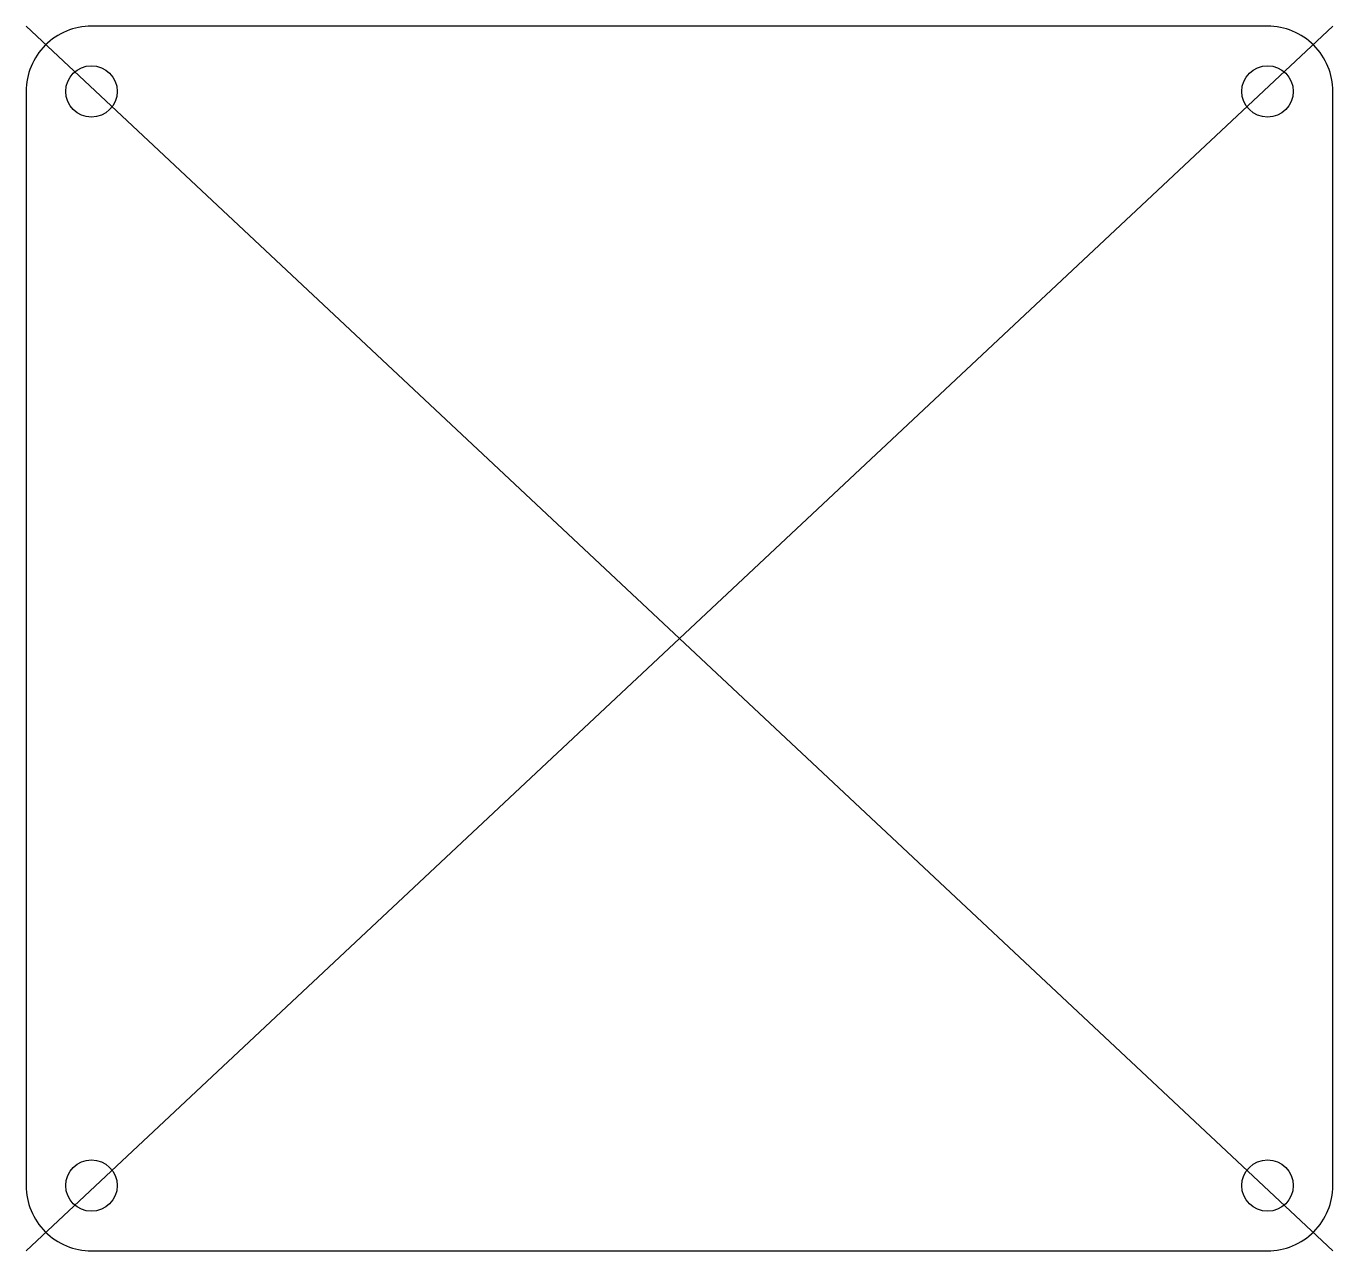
# Model space of a CAD drawing. Header units: millimetres. Extents: x -25.4 to 25.4, y -23.8 to 23.8.
import ezdxf

# ---------------------------------------------------------------- set-up
doc = ezdxf.new("R2010")
doc.units = ezdxf.units.MM
doc.layers.get('0').update_dxf_attribs({"linetype": 'CONTINUOUS'})

msp = doc.modelspace()

# ---------------------------------------------------------------- linework, layer by layer
for p, q in [((-25.4, 23.8125), (25.4, -23.8125)), ((25.4, 23.8125), (-25.4, -23.8125))]:
    msp.add_line(p, q)
msp.add_lwpolyline([(22.86, 23.8125), (-22.86, 23.8125, 0.4142136), (-25.4, 21.2725), (-25.4, -21.2725, 0.4142136), (-22.86, -23.8125), (22.86, -23.8125, 0.4142136), (25.4, -21.2725), (25.4, 21.2725, 0.4142136)], format="xyb", close=True)
for centre in [(-22.86, 21.2725), (22.86, 21.2725), (-22.86, -21.2725), (22.86, -21.2725)]:
    msp.add_circle(centre, 1)

doc.saveas('drawing.dxf')
